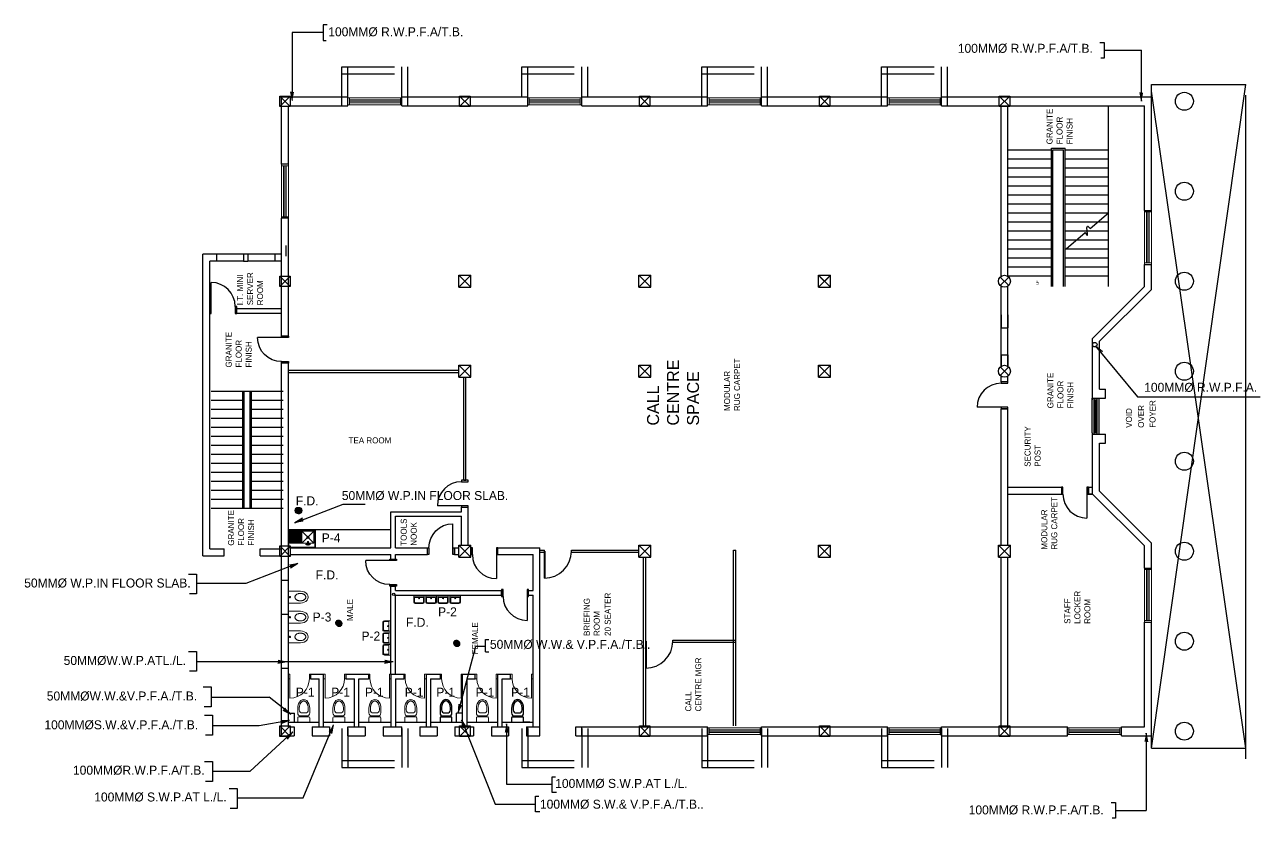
# Model space of a CAD drawing. Header units: millimetres. Extents: x -162225 to 333452, y -329082 to -56676.
# Drawn here: x 286056 to 327269, y -133735 to -107278 of the extents above; entities that cross this region are included whole.
import ezdxf

# ---------------------------------------------------------------- set-up
doc = ezdxf.new("R2010")
doc.units = ezdxf.units.MM
doc.header["$LTSCALE"] = 7
doc.header["$MEASUREMENT"] = 0
doc.linetypes.add('DASHED2', pattern=[0.375, 0.25, -0.125])
doc.layers.get('0').update_dxf_attribs({"lineweight": 5})
doc.layers.add('DOORS', color=8, linetype='Continuous')
for name, color, linetype, lineweight in [('Fixtures', 7, 'Continuous', 5), ('gridlines', 8, 'DASHED2', 5), ('Handrails', 8, 'Continuous', 5), ('LAYER1', 8, 'Continuous', 5), ('Layer2', 8, 'Continuous', 25), ('Layer4', 8, 'Continuous', 5), ('Layer5', 8, 'Continuous', 25), ("Supervisor's seat", 8, 'Continuous', 25), ('text', 8, 'Continuous', 5), ('TEXT3', 8, 'Continuous', 5), ('WALLS', 8, 'Continuous', 35), ('WIN-DOOR', 8, 'Continuous', 13), ('win_doors', 8, 'Continuous', 13), ('WINDOWS_DOORS', 8, 'Continuous', 5)]:
    doc.layers.add(name, color=color, linetype=linetype, lineweight=lineweight)
doc.styles.add('LUCY', font='LSANSI.TTF')
doc.styles.add('STYLUS', font='stylu.ttf')

# ---------------------------------------------------------------- blocks, each defined once
blk = doc.blocks.new('W1800')
at = {"layer": 'WIN-DOOR'}
for points in [[(0, 0), (230, 0), (230, -50), (0, -50)], [(0, -1800), (230, -1800), (230, -1750), (0, -1750)]]:
    blk.add_lwpolyline(points, close=True, dxfattribs=at)
at = {"layer": 'WINDOWS_DOORS'}
for p, q in [((0, -1800), (0, 0)), ((0, 0), (230, 0)), ((230, 0), (230, -1800)), ((69, -1750), (69, -50)), ((114, -50), (114, -1750)), ((161, -1750), (161, -50)), ((230, -1800), (0, -1800))]:
    blk.add_line(p, q, dxfattribs=at)
blk = doc.blocks.new('w1200')
for p, q in [((50, 230), (0, 230)), ((0, 165), (1200, 165)), ((0, 65), (1200, 65)), ((0, 0), (50, 0)), ((50, 230), (1200, 230)), ((50, 65), (50, 165)), ((50, 125), (1150, 125)), ((50, 105), (1150, 105)), ((50, 0), (1200, 0)), ((1200, 230), (1150, 230)), ((1150, 165), (1150, 65)), ((1150, 0), (1200, 0))]:
    blk.add_line(p, q)
blk = doc.blocks.new('wc')
for p, q in [((0, 458), (0, 308)), ((50, 458), (50, 408)), ((350, 408), (350, 458)), ((400, 308), (400, 458)), ((0, 150), (0, 0)), ((0, 0), (400, 0)), ((25, 175), (375, 175)), ((100, 208), (300, 208)), ((150, 308), (250, 308)), ((190, 208), (190, 175)), ((210, 208), (210, 175)), ((400, 0), (400, 150))]:
    blk.add_line(p, q)
for centre, radius, start, end in [((100, 308), 100, 180, 270), ((25, 150), 25, 90, 180), ((150, 408), 100, 180, 270), ((250, 408), 100, 270, 0), ((300, 308), 100, 270, 0), ((300, 308), 100, 270, 0), ((375, 150), 25, 360, 90)]:
    blk.add_arc(centre, radius, start, end)
blk.add_ellipse((200, 458), major_axis=(0, 300), ratio=0.666667, start_param=4.712389, end_param=7.853982)
blk.add_open_spline([(350, 458), (350, 466), (350, 474), (348, 496), (347, 510), (342, 537), (339, 551), (332, 576), (327, 588), (318, 611), (312, 622), (301, 641), (294, 650), (283, 665), (277, 670), (266, 681), (261, 685), (250, 693), (244, 696), (233, 701), (228, 703), (217, 706), (212, 707), (201, 708), (196, 708), (185, 706), (180, 705), (169, 702), (163, 700), (152, 694), (147, 691), (136, 682), (130, 678), (119, 667), (114, 661), (104, 647), (99, 640), (89, 624), (85, 616), (77, 598), (73, 589), (66, 569), (63, 559), (58, 538), (56, 527), (53, 506), (52, 494), (50, 475), (50, 466), (50, 458)], degree=3, knots=[4.712389, 4.712389, 4.712389, 4.712389, 4.805294, 4.805294, 4.96378, 4.96378, 5.122267, 5.122267, 5.280753, 5.280753, 5.439239, 5.439239, 5.597725, 5.597725, 5.724795, 5.724795, 5.851866, 5.851866, 5.978936, 5.978936, 6.106006, 6.106006, 6.233076, 6.233076, 6.360146, 6.360146, 6.487216, 6.487216, 6.614287, 6.614287, 6.741357, 6.741357, 6.868427, 6.868427, 6.995497, 6.995497, 7.122567, 7.122567, 7.249638, 7.249638, 7.376708, 7.376708, 7.503778, 7.503778, 7.630848, 7.630848, 7.757918, 7.757918, 7.853982, 7.853982, 7.853982, 7.853982])
blk = doc.blocks.new('d750l-150')
at = {"layer": 'WINDOWS_DOORS'}
blk.add_line((50, 150), (50, 800), dxfattribs=at)
for points in [[(50, 0), (0, 0), (0, 150), (50, 150)], [(750, 0), (700, 0), (700, 150), (750, 150)]]:
    blk.add_lwpolyline(points, close=True, dxfattribs=at)
blk.add_arc((50, 150), 650, 0, 90, dxfattribs=at)
blk = doc.blocks.new('bidet')
for p, q in [((0, 400), (0, 0)), ((0, 0), (400, 0)), ((0, 0), (200, 0)), ((0, 0), (200, 0)), ((400, 0), (400, 400))]:
    blk.add_line(p, q)
for radius in [23.9, 18.9, 13.9]:
    blk.add_circle((200, 50), radius)
blk.add_ellipse((200, 400), major_axis=(0, 256), ratio=0.780874, start_param=4.712389, end_param=7.853982)
for points in [[(325, 400), (325, 406), (325, 413), (323, 429), (322, 439), (318, 459), (316, 469), (309, 487), (306, 496), (298, 512), (293, 520), (284, 534), (279, 540), (268, 551), (263, 556), (252, 564), (246, 568), (235, 574), (229, 576), (218, 579), (213, 580), (202, 581), (197, 581), (186, 580), (180, 579), (169, 576), (164, 573), (153, 567), (147, 564), (136, 555), (131, 550), (120, 538), (115, 532), (106, 518), (101, 510), (93, 494), (90, 485), (84, 466), (81, 457), (78, 437), (76, 427), (75, 411), (75, 406), (75, 400)], [(325, 400), (325, 394), (325, 387), (323, 371), (322, 361), (318, 341), (316, 331), (309, 313), (306, 304), (298, 288), (293, 280), (284, 266), (279, 260), (268, 249), (263, 244), (252, 236), (246, 232), (235, 226), (229, 224), (218, 221), (213, 220), (202, 219), (197, 219), (186, 220), (180, 221), (169, 224), (164, 227), (153, 233), (147, 236), (136, 245), (131, 250), (120, 262), (115, 268), (106, 282), (101, 290), (93, 306), (90, 315), (84, 334), (81, 343), (78, 363), (76, 373), (75, 389), (75, 394), (75, 400)]]:
    blk.add_open_spline(points, degree=3, knots=[4.712389, 4.712389, 4.712389, 4.712389, 4.809848, 4.809848, 4.965569, 4.965569, 5.121291, 5.121291, 5.277012, 5.277012, 5.432733, 5.432733, 5.588455, 5.588455, 5.744176, 5.744176, 5.899897, 5.899897, 6.055619, 6.055619, 6.21134, 6.21134, 6.367061, 6.367061, 6.522783, 6.522783, 6.678504, 6.678504, 6.834226, 6.834226, 6.989947, 6.989947, 7.145668, 7.145668, 7.30139, 7.30139, 7.457111, 7.457111, 7.612832, 7.612832, 7.768554, 7.768554, 7.853982, 7.853982, 7.853982, 7.853982])
blk = doc.blocks.new('d900l')
at = {"linetype": 'ByBlock'}
blk.add_line((50, 230), (50, 1030), dxfattribs=at)
for points in [[(0, 0), (50, 0), (50, 230), (0, 230)], [(850, 0), (900, 0), (900, 230), (850, 230)]]:
    blk.add_lwpolyline(points, close=True, dxfattribs=at)
blk.add_arc((50, 230), 800, 0, 90, dxfattribs=at)
blk = doc.blocks.new('900 DOOR 2')
at = {"layer": 'Layer5'}
for p, q in [((900, 20), (0, 20)), ((900, 0), (0, 0))]:
    blk.add_line(p, q, dxfattribs=at)
blk.add_arc((0, 0), 900, 0, 90, dxfattribs=at)
blk = doc.blocks.new('sink900')
for p, q in [((0, 600), (0, 0)), ((900, 600), (0, 600)), ((0, 600), (50, 600)), ((0, 600), (100, 600)), ((20, 580), (20, 20)), ((880, 580), (20, 580)), ((450, 450), (50, 50)), ((50, 450), (450, 50)), ((50, 450), (50, 50)), ((450, 450), (50, 450)), ((168, 489), (325, 489)), ((230, 518), (230, 390)), ((230, 518), (260, 518)), ((260, 518), (260, 390)), ((450, 50), (450, 450)), ((450, 50), (450, 450)), ((450, 450), (850, 450)), ((490, 50), (490, 450)), ((490, 425), (850, 425)), ((850, 450), (850, 50)), ((880, 20), (880, 580)), ((900, 0), (900, 600)), ((0, 0), (900, 0)), ((20, 20), (880, 20)), ((50, 50), (450, 50)), ((260, 390), (230, 390)), ((490, 400), (850, 400)), ((490, 375), (850, 375)), ((490, 350), (850, 350)), ((490, 325), (850, 325)), ((490, 300), (850, 300)), ((490, 275), (850, 275)), ((850, 250), (490, 250)), ((850, 225), (490, 225)), ((850, 225), (490, 225)), ((850, 200), (490, 200)), ((850, 175), (490, 175)), ((850, 150), (490, 150)), ((850, 125), (490, 125)), ((850, 100), (490, 100)), ((850, 75), (490, 75)), ((850, 50), (490, 50))]:
    blk.add_line(p, q)
for centre, radius in [((197, 485), 20), ((288, 485), 20), ((250, 250), 40), ((250, 250), 30)]:
    blk.add_circle(centre, radius)
blk = doc.blocks.new('BASIN350')
for p, q in [((0, 200), (0, 0)), ((0, 0), (350, 0)), ((25, 200), (25, 50)), ((25, 50), (325, 50)), ((300, 250), (50, 250)), ((300, 225), (50, 225)), ((325, 50), (325, 200)), ((350, 0), (350, 200))]:
    blk.add_line(p, q)
for radius in [17.4, 12.4]:
    blk.add_circle((175, 75), radius)
for centre, radius, start, end in [((50, 200), 50, 90, 180), ((50, 200), 25, 90, 180), ((300, 200), 50, 0, 90), ((300, 200), 25, 360, 90)]:
    blk.add_arc(centre, radius, start, end)

msp = doc.modelspace()

# ---------------------------------------------------------------- hatches: boundary and pattern name
at = {"layer": 'Fixtures', "lineweight": 25}
h = msp.add_hatch(dxfattribs=at)
h.set_pattern_fill('ANSI31', color=256, scale=36, style=0)
h.set_pattern_definition([(45, (263901.9736, -45971.2037), (-3.18198052, 3.18198052), [])])
h.paths.add_polyline_path([(295294, -123475, 1), (295082, -123475, 1)])
h = msp.add_hatch(dxfattribs=at)
h.set_pattern_fill('ANSI31', color=256, scale=36, style=0)
h.set_pattern_definition([(45, (265247.67, -49730.9195), (-3.18198052, 3.18198052), [])])
h.paths.add_polyline_path([(296640, -127235, 1), (296427, -127235, 1)])
h = msp.add_hatch(dxfattribs=at)
h.set_pattern_fill('ANSI31', color=256, scale=36, style=0)
h.set_pattern_definition([(45, (269182.4187, -50400.601), (-3.18198052, 3.18198052), [])])
h.paths.add_polyline_path([(300575, -127905, 1), (300362, -127905, 1)])

# ---------------------------------------------------------------- linework, layer by layer
for p, q in [((298271, -124116), (294851, -124116)), ((299908, -130073), (299908, -130223)), ((299958, -130073), (299958, -130123)), ((300058, -130223), (300158, -130223)), ((300258, -130123), (300258, -130073)), ((300308, -130223), (300308, -130073)), ((302298, -130073), (302298, -130223)), ((302348, -130073), (302348, -130123)), ((302448, -130223), (302548, -130223)), ((302648, -130123), (302648, -130073)), ((302698, -130223), (302698, -130073)), ((299908, -130381), (299908, -130531)), ((299908, -130531), (300308, -130531)), ((299933, -130356), (300283, -130356)), ((300008, -130323), (300208, -130323)), ((300098, -130323), (300098, -130356)), ((300118, -130323), (300118, -130356)), ((300308, -130531), (300308, -130381)), ((302298, -130381), (302298, -130531)), ((302298, -130531), (302698, -130531)), ((302323, -130356), (302673, -130356)), ((302398, -130323), (302598, -130323)), ((302488, -130323), (302488, -130356)), ((302508, -130323), (302508, -130356)), ((302698, -130531), (302698, -130381))]:
    msp.add_line(p, q, dxfattribs=at)
for centre, radius in [((295188, -123475), 106), ((295203, -123505), 46.8)]:
    msp.add_circle(centre, radius, dxfattribs=at)
for centre, radius, start, end in [((300008, -130223), 100, 180, 270), ((300058, -130123), 100, 180, 270), ((300158, -130123), 100, 270, 0), ((300208, -130223), 100, 270, 0), ((300208, -130223), 100, 270, 0), ((302398, -130223), 100, 180, 270), ((302448, -130123), 100, 180, 270), ((302548, -130123), 100, 270, 0), ((302598, -130223), 100, 270, 0), ((302598, -130223), 100, 270, 0), ((299933, -130381), 25, 90, 180), ((300283, -130381), 25, 0, 90), ((302323, -130381), 25, 90, 180), ((302673, -130381), 25, 0, 90)]:
    msp.add_arc(centre, radius, start, end, dxfattribs=at)
for centre in [(300108, -130073), (302498, -130073)]:
    msp.add_ellipse(centre, major_axis=(0, 300), ratio=0.666667, start_param=4.712389, end_param=7.853982, dxfattribs=at)
for points in [[(300258, -130073), (300258, -130065), (300258, -130056), (300256, -130034), (300255, -130020), (300250, -129993), (300247, -129980), (300240, -129955), (300235, -129942), (300226, -129920), (300220, -129909), (300209, -129889), (300202, -129880), (300191, -129866), (300185, -129860), (300174, -129850), (300169, -129845), (300158, -129838), (300152, -129835), (300141, -129829), (300136, -129827), (300125, -129824), (300120, -129824), (300109, -129823), (300104, -129823), (300093, -129824), (300088, -129825), (300077, -129829), (300071, -129831), (300060, -129837), (300055, -129840), (300044, -129848), (300038, -129853), (300027, -129864), (300022, -129870), (300012, -129883), (300007, -129890), (299997, -129906), (299993, -129914), (299985, -129932), (299981, -129942), (299974, -129961), (299971, -129971), (299966, -129992), (299964, -130003), (299961, -130025), (299960, -130036), (299958, -130056), (299958, -130064), (299958, -130073)], [(302648, -130073), (302648, -130065), (302648, -130056), (302646, -130034), (302645, -130020), (302640, -129993), (302637, -129980), (302630, -129955), (302625, -129942), (302616, -129920), (302610, -129909), (302599, -129889), (302592, -129880), (302581, -129866), (302575, -129860), (302564, -129850), (302559, -129845), (302548, -129838), (302542, -129835), (302531, -129829), (302526, -129827), (302515, -129824), (302510, -129824), (302499, -129823), (302494, -129823), (302483, -129824), (302478, -129825), (302467, -129829), (302461, -129831), (302450, -129837), (302445, -129840), (302434, -129848), (302428, -129853), (302417, -129864), (302412, -129870), (302402, -129883), (302397, -129890), (302387, -129906), (302383, -129914), (302375, -129932), (302371, -129942), (302364, -129961), (302361, -129971), (302356, -129992), (302354, -130003), (302351, -130025), (302350, -130036), (302348, -130056), (302348, -130064), (302348, -130073)]]:
    msp.add_open_spline(points, degree=3, knots=[4.712389, 4.712389, 4.712389, 4.712389, 4.805294, 4.805294, 4.96378, 4.96378, 5.122267, 5.122267, 5.280753, 5.280753, 5.439239, 5.439239, 5.597725, 5.597725, 5.724795, 5.724795, 5.851866, 5.851866, 5.978936, 5.978936, 6.106006, 6.106006, 6.233076, 6.233076, 6.360146, 6.360146, 6.487216, 6.487216, 6.614287, 6.614287, 6.741357, 6.741357, 6.868427, 6.868427, 6.995497, 6.995497, 7.122567, 7.122567, 7.249638, 7.249638, 7.376708, 7.376708, 7.503778, 7.503778, 7.630848, 7.630848, 7.757918, 7.757918, 7.853982, 7.853982, 7.853982, 7.853982], dxfattribs=at)
at = {"layer": 'gridlines', "color": 206, "linetype": 'Continuous', "lineweight": 30, "ltscale": 3000}
for p, q in [((300698, -122466), (300774, -122466)), ((303241, -124791), (303391, -124791)), ((303241, -124793), (303391, -124793)), ((303241, -124868), (303391, -124868)), ((303391, -124868), (303391, -124793)), ((304291, -124868), (304291, -124793))]:
    msp.add_line(p, q, dxfattribs=at)
at = {"layer": 'Handrails', "lineweight": 25}
for p, q in [((320301, -116005), (320301, -111396)), ((320301, -111396), (320756, -111396)), ((320351, -116005), (320351, -111446)), ((320351, -111446), (320706, -111446)), ((320706, -116005), (320706, -111446)), ((320756, -113246), (320756, -111396)), ((320756, -116005), (320756, -113246)), ((321590, -114069), (322206, -113546)), ((320796, -114746), (321426, -114209)), ((293327, -123403), (293327, -119503)), ((293377, -123403), (293377, -119503)), ((293572, -123403), (293572, -119503)), ((293622, -123403), (293622, -119503))]:
    msp.add_line(p, q, dxfattribs=at)
msp.add_spline([(321426, -114209), (321501, -114297), (321501, -113994), (321590, -114069)], degree=3, dxfattribs=at)
at = {"layer": 'LAYER1', "lineweight": 25}
for p, q in [((323636, -109266), (326786, -109266)), ((323636, -109716), (323636, -109266)), ((323636, -131396), (326786, -109266)), ((326786, -131396), (323636, -109491)), ((326786, -131753), (326786, -109623)), ((294561, -109656), (294911, -110006)), ((294911, -109656), (294561, -110006)), ((300561, -109656), (300911, -110006)), ((300911, -109656), (300561, -110006)), ((306561, -109656), (306911, -110006)), ((306911, -109656), (306561, -110006)), ((312561, -109656), (312911, -110006)), ((312911, -109656), (312561, -110006)), ((318561, -109656), (318911, -110006)), ((318911, -109656), (318561, -110006)), ((318851, -111446), (320301, -111446)), ((320756, -111446), (322206, -111446)), ((318851, -111746), (320301, -111746)), ((318851, -112046), (320301, -112046)), ((320756, -111746), (322206, -111746)), ((320756, -112046), (322206, -112046)), ((318851, -112346), (320301, -112346)), ((320756, -112346), (322206, -112346)), ((318851, -112646), (320301, -112646)), ((320756, -112646), (322206, -112646)), ((318851, -112946), (320301, -112946)), ((318851, -113246), (320301, -113246)), ((320756, -112946), (322206, -112946)), ((320756, -113246), (322206, -113246)), ((318851, -113546), (320301, -113546)), ((320756, -113546), (322206, -113546)), ((318851, -113846), (320301, -113846)), ((318851, -114146), (320301, -114146)), ((320756, -113846), (321853, -113846)), ((320756, -114146), (321497, -114146)), ((321497, -114146), (322206, -114146)), ((321853, -113846), (322206, -113846)), ((318851, -114446), (320301, -114446)), ((320756, -114446), (321148, -114446)), ((321148, -114446), (322206, -114446)), ((318851, -114746), (320301, -114746)), ((320756, -114746), (322206, -114746)), ((318851, -115046), (320301, -115046)), ((318851, -115346), (320301, -115346)), ((320756, -115046), (322206, -115046)), ((320756, -115346), (322206, -115346)), ((294561, -115656), (294911, -116006)), ((294911, -115656), (294561, -116006)), ((300536, -115631), (300936, -116031)), ((300536, -116031), (300936, -115631)), ((306536, -115631), (306936, -116031)), ((306536, -116031), (306936, -115631)), ((312536, -115631), (312936, -116031)), ((312536, -116031), (312936, -115631)), ((312594, -115689), (312877, -115972)), ((312877, -115689), (312594, -115972)), ((318594, -115689), (318877, -115972)), ((318877, -115689), (318594, -115972)), ((318851, -115646), (320301, -115646)), ((320756, -115646), (322206, -115646)), ((306536, -118631), (306936, -119031)), ((306536, -119031), (306936, -118631)), ((312536, -118631), (312936, -119031)), ((312536, -119031), (312936, -118631)), ((312594, -118689), (312877, -118972)), ((312877, -118689), (312594, -118972)), ((318594, -118689), (318877, -118972)), ((318877, -118689), (318594, -118972)), ((294672, -119503), (292277, -119503)), ((293327, -119803), (292277, -119803)), ((294672, -119803), (293622, -119803)), ((293327, -120103), (292277, -120103)), ((294672, -120103), (293622, -120103)), ((293327, -120403), (292277, -120403)), ((293327, -120703), (292277, -120703)), ((294672, -120403), (293622, -120403)), ((294672, -120703), (293622, -120703)), ((293327, -121003), (292277, -121003)), ((294672, -121003), (293622, -121003)), ((292621, -121303), (292277, -121303)), ((293327, -121303), (292621, -121303)), ((294672, -121303), (293622, -121303)), ((292974, -121603), (292277, -121603)), ((293327, -121903), (292277, -121903)), ((293327, -121603), (292974, -121603)), ((294672, -121603), (293622, -121603)), ((294672, -121903), (293622, -121903)), ((293327, -122203), (292277, -122203)), ((294672, -122203), (293622, -122203)), ((293327, -122503), (292277, -122503)), ((293327, -122803), (292277, -122803)), ((294672, -122503), (293622, -122503)), ((294672, -122803), (293622, -122803)), ((293327, -123103), (292277, -123103)), ((294672, -123103), (293622, -123103)), ((294672, -123403), (292277, -123403)), ((294561, -124656), (294911, -125006)), ((294911, -124656), (294561, -125006)), ((300538, -124628), (300938, -125028)), ((300538, -125028), (300938, -124628)), ((318536, -124631), (318936, -125031)), ((318536, -125031), (318936, -124631)), ((294561, -130656), (294911, -131006)), ((294911, -130656), (294561, -131006)), ((300561, -130656), (300911, -131006)), ((300911, -130656), (300561, -131006)), ((306561, -130656), (306911, -131006)), ((306911, -130656), (306561, -131006)), ((312561, -130656), (312911, -131006)), ((312911, -130656), (312561, -131006)), ((318561, -130656), (318911, -131006)), ((318911, -130656), (318561, -131006)), ((323636, -131396), (323636, -130946)), ((323636, -131396), (326786, -131396))]:
    msp.add_line(p, q, dxfattribs=at)
at = {"layer": 'Layer2', "lineweight": 25}
for p, q in [((300536, -115631), (300936, -115631)), ((300536, -116031), (300536, -115631)), ((300936, -116031), (300936, -115631)), ((306536, -115631), (306936, -115631)), ((306536, -116031), (306536, -115631)), ((306936, -116031), (306936, -115631)), ((312536, -115631), (312936, -115631)), ((312536, -116031), (312536, -115631)), ((312936, -116031), (312936, -115631)), ((300536, -116031), (300936, -116031)), ((306536, -116031), (306936, -116031)), ((312536, -116031), (312936, -116031)), ((306536, -118631), (306936, -118631)), ((306536, -119031), (306536, -118631)), ((306936, -119031), (306936, -118631)), ((312536, -118631), (312936, -118631)), ((312536, -119031), (312536, -118631)), ((312936, -119031), (312936, -118631)), ((306536, -119031), (306936, -119031)), ((312536, -119031), (312936, -119031)), ((300538, -124628), (300938, -124628)), ((300538, -125028), (300538, -124628)), ((300938, -125028), (300938, -124628)), ((318536, -124631), (318936, -124631)), ((318536, -125031), (318536, -124631)), ((318936, -125031), (318936, -124631)), ((300538, -125028), (300938, -125028)), ((318536, -125031), (318936, -125031))]:
    msp.add_line(p, q, dxfattribs=at)
for points in [[(294911, -109656), (294911, -110006), (294561, -110006), (294561, -109656)], [(300911, -109656), (300911, -110006), (300561, -110006), (300561, -109656)], [(306911, -109656), (306911, -110006), (306561, -110006), (306561, -109656)], [(312911, -109656), (312911, -110006), (312561, -110006), (312561, -109656)], [(318911, -109656), (318911, -110006), (318561, -110006), (318561, -109656)], [(294911, -115656), (294911, -116006), (294561, -116006), (294561, -115656)], [(294911, -124656), (294911, -125006), (294561, -125006), (294561, -124656)], [(294911, -130656), (294911, -131006), (294561, -131006), (294561, -130656)], [(300911, -130656), (300911, -131006), (300561, -131006), (300561, -130656)], [(306911, -130656), (306911, -131006), (306561, -131006), (306561, -130656)], [(312911, -130656), (312911, -131006), (312561, -131006), (312561, -130656)], [(318911, -130656), (318911, -131006), (318561, -131006), (318561, -130656)]]:
    msp.add_lwpolyline(points, close=True, dxfattribs=at)
for centre in [(318736, -115831), (318736, -118831)]:
    msp.add_circle(centre, 200, dxfattribs=at)
at = {"layer": 'Layer4', "linetype": 'DASHED2', "lineweight": 25, "ltscale": 1000}
for p, q in [((296636, -108681), (298836, -108681)), ((296636, -109981), (296636, -108681)), ((296836, -109981), (296836, -108681)), ((298636, -109981), (298636, -108681)), ((298836, -109981), (298836, -108681)), ((302636, -108681), (304836, -108681)), ((302636, -109681), (302636, -108681)), ((302836, -109981), (302836, -108681)), ((304636, -109981), (304636, -108681)), ((304836, -109681), (304836, -108681)), ((308636, -108681), (310836, -108681)), ((308636, -109981), (308636, -108681)), ((308836, -109981), (308836, -108681)), ((310636, -109981), (310636, -108681)), ((310836, -109981), (310836, -108681)), ((314636, -108681), (316836, -108681)), ((314636, -109981), (314636, -108681)), ((314836, -109981), (314836, -108681)), ((316636, -109981), (316636, -108681)), ((316836, -109981), (316836, -108681)), ((296636, -108911), (298836, -108911)), ((302636, -108911), (304836, -108911)), ((308636, -108911), (310836, -108911)), ((314636, -108911), (316836, -108911)), ((308636, -130741), (308636, -132041)), ((308836, -130741), (308836, -132041)), ((310636, -130741), (310636, -132041)), ((310836, -130741), (310836, -132041)), ((314636, -130741), (314636, -132041)), ((314836, -130741), (314836, -132041)), ((316636, -130741), (316636, -132041)), ((316836, -130741), (316836, -132041)), ((308636, -131811), (310836, -131811)), ((314636, -131811), (316836, -131811)), ((308636, -132041), (310836, -132041)), ((314636, -132041), (316836, -132041))]:
    msp.add_line(p, q, dxfattribs=at)
at = {"layer": 'Layer4', "color": 8, "linetype": 'DASHED2', "lineweight": 25, "ltscale": 1000}
for p, q in [((296636, -130741), (296636, -132041)), ((296836, -130741), (296836, -132041)), ((298636, -130741), (298636, -132041)), ((298836, -130741), (298836, -132041)), ((302636, -130741), (302636, -132041)), ((302836, -130741), (302836, -132041)), ((304636, -130741), (304636, -132041)), ((304836, -130741), (304836, -132041)), ((296636, -131811), (298836, -131811)), ((302636, -131811), (304836, -131811)), ((296636, -132041), (298836, -132041)), ((302636, -132041), (304836, -132041))]:
    msp.add_line(p, q, dxfattribs=at)
at = {"layer": 'TEXT3', "color": 1, "lineweight": 25}
for p, q in [((294979, -107540), (294979, -109723)), ((296007, -107540), (294979, -107540)), ((296149, -107278), (296007, -107278)), ((296007, -107278), (296007, -107802)), ((296007, -107802), (296116, -107802)), ((321916, -107868), (322057, -107868)), ((322057, -107868), (322057, -108392)), ((322057, -108130), (323304, -108130)), ((323304, -109827), (323304, -108130)), ((322057, -108392), (321948, -108392)), ((294922, -109513), (294980, -109806)), ((323246, -109534), (323304, -109827)), ((294763, -114638), (294763, -114999)), ((321773, -117990), (323177, -119680)), ((322005, -118179), (321773, -117990)), ((323177, -119680), (327269, -119680)), ((295067, -123887), (296678, -123259)), ((296678, -123259), (297412, -123259)), ((295319, -123726), (295067, -123887)), ((293442, -125894), (295171, -125225)), ((294919, -125385), (295171, -125225)), ((291519, -125592), (291788, -125592)), ((291788, -125592), (291788, -126256)), ((291788, -125894), (293442, -125894)), ((291788, -126256), (291551, -126256)), ((291519, -128170), (291788, -128170)), ((291788, -128170), (291788, -128835)), ((300516, -130229), (301106, -127996)), ((301106, -127996), (301426, -127996)), ((301426, -128187), (301426, -127770)), ((301426, -127770), (301537, -127770)), ((291788, -128507), (298350, -128507)), ((294498, -128566), (294791, -128507)), ((298057, -128566), (298350, -128507)), ((301426, -128187), (301537, -128187)), ((291788, -128835), (291551, -128835)), ((292007, -129358), (292277, -129358)), ((292277, -129358), (292277, -130023)), ((292277, -129696), (294205, -129696)), ((294927, -130264), (294205, -129696)), ((292277, -130023), (292040, -130023)), ((294661, -130128), (294927, -130264)), ((300535, -129930), (300516, -130229)), ((292056, -130300), (292325, -130300)), ((292325, -130300), (292325, -130965)), ((292325, -130638), (293876, -130638)), ((293876, -130638), (294892, -130465)), ((294613, -130571), (294892, -130465)), ((295343, -133054), (296356, -130617)), ((296298, -130910), (296356, -130617)), ((300782, -130701), (300620, -130450)), ((300642, -130497), (301744, -133259)), ((302126, -130587), (302126, -132593)), ((302184, -130880), (302126, -130587)), ((292325, -130965), (292088, -130965)), ((293579, -132159), (294999, -130856)), ((294823, -131097), (294999, -130856)), ((323463, -130893), (323463, -133473)), ((323521, -131186), (323463, -130893)), ((292056, -131845), (292325, -131845)), ((292325, -131845), (292325, -132509)), ((292325, -132159), (293579, -132159)), ((292325, -132509), (292088, -132509)), ((302126, -132593), (303649, -132593)), ((303649, -132878), (303649, -132354)), ((303649, -132354), (303758, -132354)), ((292876, -132746), (293146, -132746)), ((293146, -132746), (293146, -133410)), ((293146, -133054), (295343, -133054)), ((303092, -133521), (303092, -132997)), ((303092, -132997), (303201, -132997)), ((303790, -132878), (303649, -132878)), ((293146, -133410), (292909, -133410)), ((301744, -133259), (303092, -133259)), ((303233, -133521), (303092, -133521)), ((322300, -133211), (322441, -133211)), ((322441, -133211), (322441, -133735)), ((322441, -133473), (323463, -133473)), ((322441, -133735), (322332, -133735))]:
    msp.add_line(p, q, dxfattribs=at)
at = {"layer": 'TEXT3', "color": 6, "lineweight": 25}
for centre, radius in [((321749, -117946), 73.9), ((298363, -126264), 39)]:
    msp.add_circle(centre, radius, dxfattribs=at)
at = {"layer": 'TEXT3', "color": 1, "lineweight": 25}
for points in [[(295039, -109520), (294980, -109806), (294922, -109513)], [(323363, -109541), (323304, -109827), (323246, -109534)], [(295355, -123837), (295067, -123887), (295319, -123726)], [(294883, -125274), (295171, -125225), (294919, -125385)], [(294504, -128449), (294791, -128507), (294498, -128566)], [(298064, -128449), (298350, -128507), (298057, -128566)], [(294738, -130041), (294927, -130264), (294661, -130128)], [(300646, -129967), (300516, -130229), (300535, -129930)], [(294600, -130456), (294892, -130465), (294613, -130571)], [(296193, -130859), (296356, -130617), (296298, -130910)], [(300672, -130738), (300620, -130450), (300782, -130701)], [(302068, -130873), (302126, -130587), (302184, -130880)], [(294749, -131007), (294999, -130856), (294823, -131097)], [(323405, -131179), (323463, -130893), (323521, -131186)]]:
    msp.add_solid(points, dxfattribs=at)
at = {"layer": 'WALLS', "lineweight": 25}
for p, q in [((294621, -109681), (296836, -109681)), ((294621, -111931), (294621, -109681)), ((294851, -109981), (296836, -109981)), ((294851, -111931), (294851, -109981)), ((296836, -109981), (296836, -109681)), ((298636, -109981), (298636, -109681)), ((298636, -109681), (302836, -109681)), ((298636, -109981), (302836, -109981)), ((302836, -109981), (302836, -109681)), ((304636, -109981), (304636, -109681)), ((304636, -109681), (308836, -109681)), ((304636, -109981), (308836, -109981)), ((308836, -109981), (308836, -109681)), ((310636, -109981), (310636, -109681)), ((310636, -109681), (314836, -109681)), ((310636, -109981), (314836, -109981)), ((314836, -109981), (314836, -109681)), ((316636, -109981), (316636, -109681)), ((316636, -109681), (323636, -109681)), ((316636, -109981), (323406, -109981)), ((318621, -115667), (318621, -110006)), ((318851, -115667), (318851, -110006)), ((318851, -115667), (318851, -110006)), ((322206, -116005), (322206, -109981)), ((323406, -113471), (323406, -109981)), ((323636, -113471), (323636, -109716)), ((294851, -111931), (294621, -111931)), ((294851, -113731), (294621, -113731)), ((294621, -117661), (294621, -113731)), ((294851, -117661), (294851, -113731)), ((323406, -113471), (323636, -113471)), ((291996, -124981), (291996, -114931)), ((293348, -114931), (291996, -114931)), ((292448, -114931), (292448, -115161)), ((293498, -114931), (293348, -114931)), ((293348, -114931), (293348, -115161)), ((294621, -114931), (293498, -114931)), ((293498, -114931), (293498, -115161)), ((294398, -114931), (294398, -115161)), ((292226, -124751), (292226, -115161)), ((293348, -115161), (292226, -115161)), ((293348, -115161), (293498, -115161)), ((294621, -115161), (293498, -115161)), ((323406, -116005), (323406, -115271)), ((323406, -115271), (323636, -115271)), ((323636, -116101), (323636, -115271)), ((318621, -118667), (318621, -115994)), ((318851, -116005), (318851, -115994)), ((318851, -118667), (318851, -115994)), ((321676, -117735), (323406, -116005)), ((321906, -117831), (323636, -116101)), ((293126, -116901), (293126, -116751)), ((293498, -116751), (293126, -116751)), ((294621, -116901), (293126, -116901)), ((294621, -116751), (293498, -116751)), ((318621, -116946), (318621, -117381)), ((318851, -116946), (318851, -116716)), ((318851, -116946), (318851, -117381)), ((318621, -117381), (318851, -117381)), ((294851, -117661), (294621, -117661)), ((321676, -119731), (321676, -117735)), ((321906, -119431), (321906, -117831)), ((318621, -118281), (318851, -118281)), ((318621, -118281), (318621, -118667)), ((318851, -118281), (318851, -118667)), ((294621, -124656), (294621, -118561)), ((294851, -118561), (294621, -118561)), ((294851, -124656), (294851, -118561)), ((300536, -118631), (300936, -118631)), ((300536, -119031), (300536, -118631)), ((300536, -118631), (300936, -119031)), ((300536, -119031), (300936, -118631)), ((300936, -119031), (300936, -118631)), ((300536, -119031), (300936, -119031)), ((318621, -119181), (318621, -118994)), ((318851, -119181), (318851, -118994)), ((318851, -119181), (318621, -119181)), ((321906, -119431), (322106, -119431)), ((322106, -119731), (322106, -119431)), ((321676, -119731), (322106, -119731)), ((318851, -120081), (318621, -120081)), ((318621, -124631), (318621, -120081)), ((318851, -124631), (318851, -120081)), ((321676, -120931), (322106, -120931)), ((321676, -122926), (321676, -120931)), ((322106, -121231), (322106, -120931)), ((321906, -122831), (321906, -121231)), ((321906, -121231), (322106, -121231)), ((318851, -122696), (320636, -122696)), ((320636, -122696), (320636, -122926)), ((321536, -122696), (321536, -122926)), ((321536, -122696), (321676, -122696)), ((318851, -122926), (320636, -122926)), ((321676, -122926), (321536, -122926)), ((321536, -122926), (321676, -122926)), ((321676, -122926), (323406, -124656)), ((321906, -122831), (323636, -124561)), ((298271, -123516), (300621, -123516)), ((298271, -124716), (298271, -123516)), ((300621, -123516), (300621, -123366)), ((300621, -123366), (300851, -123366)), ((300851, -124628), (300851, -123366)), ((298421, -124716), (298421, -123666)), ((298421, -123666), (300621, -123666)), ((300621, -124628), (300621, -123666)), ((292226, -124751), (292708, -124751)), ((292708, -124981), (292708, -124751)), ((293908, -124981), (293908, -124751)), ((293908, -124751), (294621, -124751)), ((294621, -125793), (294621, -124656)), ((294851, -125793), (294851, -124656)), ((294911, -124716), (298271, -124716)), ((298421, -124716), (299488, -124716)), ((299488, -124946), (299488, -124716)), ((300388, -124946), (300388, -124716)), ((300388, -124716), (300538, -124716)), ((301838, -124716), (303241, -124716)), ((301838, -124946), (301838, -124716)), ((303241, -130981), (303241, -124716)), ((306536, -124631), (306936, -124631)), ((306536, -125031), (306536, -124631)), ((306536, -124631), (306936, -125031)), ((306536, -125031), (306936, -124631)), ((306936, -125031), (306936, -124631)), ((312536, -124631), (312936, -124631)), ((312536, -125031), (312536, -124631)), ((312536, -124631), (312936, -125031)), ((312536, -125031), (312936, -124631)), ((312936, -125031), (312936, -124631)), ((323406, -125391), (323406, -124656)), ((323636, -125391), (323636, -124561)), ((291996, -124981), (292708, -124981)), ((293908, -124981), (294621, -124981)), ((294911, -124946), (298271, -124946)), ((298271, -125096), (298271, -124946)), ((298271, -125096), (298421, -125096)), ((298421, -125096), (298421, -124946)), ((298421, -124946), (299488, -124946)), ((300388, -124946), (300538, -124946)), ((301838, -124946), (303011, -124946)), ((303011, -126146), (303011, -124946)), ((306536, -125031), (306936, -125031)), ((312536, -125031), (312936, -125031)), ((318621, -130656), (318621, -125031)), ((318851, -130656), (318851, -125031)), ((323406, -125391), (323636, -125391)), ((294621, -128731), (294621, -125793)), ((294621, -125793), (294851, -125793)), ((294621, -125793), (294851, -125793)), ((294851, -128731), (294851, -125793)), ((298271, -126146), (298271, -125996)), ((298271, -125996), (298421, -125996)), ((298421, -126146), (298421, -125996)), ((298271, -128931), (298271, -126146)), ((298271, -128931), (298271, -126146)), ((298421, -126146), (301961, -126146)), ((298421, -128931), (298421, -126296)), ((298421, -126296), (301961, -126296)), ((301961, -126296), (301961, -126146)), ((302861, -126296), (302861, -126146)), ((302861, -126146), (303011, -126146)), ((302861, -126296), (303011, -126296)), ((303011, -130681), (303011, -126296)), ((294621, -126931), (294851, -126931)), ((323406, -130681), (323406, -127191)), ((323406, -127191), (323636, -127191)), ((323636, -130981), (323636, -127191)), ((294621, -130981), (294621, -128731)), ((294621, -128731), (294851, -128731)), ((294851, -130681), (294851, -128731)), ((295601, -128931), (296026, -128931)), ((295601, -129081), (295601, -128931)), ((296026, -130681), (296026, -128931)), ((296776, -129081), (296776, -128931)), ((296776, -128931), (297201, -128931)), ((297201, -128931), (297521, -128931)), ((297521, -128931), (297521, -129081)), ((298271, -128931), (298271, -130681)), ((298271, -128931), (298696, -128931)), ((298696, -128931), (298696, -129081)), ((299446, -128931), (299446, -130681)), ((299446, -128931), (299912, -128931)), ((299912, -128931), (299912, -129081)), ((300661, -130681), (300661, -128931)), ((300661, -128931), (301086, -128931)), ((301086, -129081), (301086, -128931)), ((301836, -130681), (301836, -128931)), ((301836, -128931), (302261, -128931)), ((302261, -129081), (302261, -128931)), ((295601, -129081), (295876, -129081)), ((295876, -130681), (295876, -129081)), ((296776, -129081), (297051, -129081)), ((297051, -130681), (297051, -129081)), ((297201, -130681), (297201, -129081)), ((297201, -129081), (297521, -129081)), ((298421, -129081), (298421, -130681)), ((298421, -129081), (298696, -129081)), ((299596, -129081), (299596, -130681)), ((299596, -129081), (299912, -129081)), ((300811, -130681), (300811, -129081)), ((300811, -129081), (301086, -129081)), ((301986, -130681), (301986, -129081)), ((301986, -129081), (302261, -129081)), ((294851, -130231), (295051, -130231)), ((295051, -130531), (295051, -130231)), ((300461, -130531), (300461, -130231)), ((300661, -130231), (300461, -130231)), ((294851, -130531), (295876, -130531)), ((296026, -130531), (297051, -130531)), ((297201, -130531), (298271, -130531)), ((298421, -130531), (299446, -130531)), ((299596, -130531), (300661, -130531)), ((300811, -130531), (301836, -130531)), ((301986, -130531), (303011, -130531)), ((302901, -130531), (302701, -130531)), ((294621, -130981), (295043, -130981)), ((294851, -130681), (295043, -130681)), ((295043, -130681), (295043, -130981)), ((295643, -130681), (295643, -130981)), ((295643, -130681), (296218, -130681)), ((295643, -130981), (296218, -130981)), ((296218, -130681), (296218, -130981)), ((296218, -130681), (296218, -130981)), ((296836, -130981), (296836, -130681)), ((296836, -130681), (297416, -130681)), ((296836, -130981), (297416, -130981)), ((297416, -130681), (297416, -130981)), ((298016, -130681), (298016, -130981)), ((298016, -130681), (298636, -130681)), ((298016, -130981), (298636, -130981)), ((298636, -130981), (298636, -130681)), ((299236, -130681), (299808, -130681)), ((299236, -130681), (299236, -130981)), ((299236, -130981), (299808, -130981)), ((299808, -130681), (299808, -130981)), ((300408, -130681), (300408, -130981)), ((300408, -130681), (301023, -130681)), ((300408, -130981), (301023, -130981)), ((301023, -130681), (301023, -130981)), ((301623, -130681), (301623, -130981)), ((301623, -130681), (302198, -130681)), ((301623, -130981), (302198, -130981)), ((302198, -130681), (302198, -130981)), ((302198, -130681), (302198, -130981)), ((302798, -130681), (302798, -130981)), ((302798, -130681), (303241, -130681)), ((302798, -130981), (303241, -130981)), ((302836, -130981), (302836, -130681)), ((304441, -130981), (304441, -130681)), ((304636, -130981), (304636, -130681)), ((308836, -130981), (308836, -130681)), ((310636, -130981), (310636, -130681)), ((310636, -130681), (314836, -130681)), ((310636, -130981), (314836, -130981)), ((314836, -130981), (314836, -130681)), ((316636, -130981), (316636, -130681)), ((316636, -130681), (320836, -130681)), ((316636, -130981), (320836, -130981)), ((320836, -130981), (320836, -130681)), ((322636, -130981), (322636, -130681)), ((322636, -130681), (323406, -130681)), ((322636, -130981), (323636, -130981))]:
    msp.add_line(p, q, dxfattribs=at)
at = {"layer": 'WALLS', "lineweight": 30}
for p, q in [((294851, -118793), (300536, -118793)), ((294851, -118868), (300536, -118868)), ((300698, -122466), (300698, -119031)), ((300773, -122466), (300773, -119031)), ((304291, -124793), (306536, -124793)), ((304291, -124868), (306536, -124868)), ((309698, -124793), (309773, -124793)), ((309698, -130656), (309698, -124793)), ((309698, -124793), (309773, -124793)), ((309773, -130656), (309773, -124793)), ((306698, -130656), (306698, -125031)), ((306773, -130656), (306773, -125031)), ((307673, -127868), (307673, -127793)), ((307673, -127793), (309773, -127793)), ((307673, -127868), (309773, -127868))]:
    msp.add_line(p, q, dxfattribs=at)
at = {"layer": 'WALLS', "color": 8, "lineweight": 25}
for p, q in [((304441, -130681), (308836, -130681)), ((304441, -130981), (308836, -130981))]:
    msp.add_line(p, q, dxfattribs=at)
at = {"layer": 'WALLS', "lineweight": 25}
for centre in [(324736, -109831), (324736, -112831), (324736, -115831), (324736, -118831), (324736, -121831), (324736, -124831), (324736, -127831), (324736, -130831)]:
    msp.add_circle(centre, 300, dxfattribs=at)

# ---------------------------------------------------------------- block references
at = {"layer": 'Fixtures', "lineweight": 25}
for name, p, rotation in [('sink900', (295751, -124116), 180.0000000000003), ('bidet', (294851, -126162), 270), ('BASIN350', (299385, -126325), 180), ('BASIN350', (299786, -126325), 180), ('BASIN350', (300184, -126325), 180), ('BASIN350', (300591, -126325), 180), ('bidet', (294851, -126831), 270), ('BASIN350', (298252, -127500), 89.99999999999999), ('bidet', (294851, -127487), 270), ('BASIN350', (298252, -127897), 89.99999999999999), ('BASIN350', (298252, -128292), 89.99999999999999)]:
    msp.add_blockref(name, p, dxfattribs=dict(at, rotation=rotation))
for p in [(295163, -130531), (296338, -130531), (297536, -130531), (298733, -130531), (301123, -130531)]:
    msp.add_blockref('wc', p, dxfattribs=at)
at = {"layer": 'Layer2', "lineweight": 25}
msp.add_blockref('d900l', (292226, -116901), dxfattribs=at)
at = {"layer": 'Layer2', "lineweight": 25, "xscale": -1, "rotation": 90}
for p in [(294851, -117661), (298461, -125096)]:
    msp.add_blockref('d900l', p, dxfattribs=at)
at = {"layer": 'Layer2', "lineweight": 25}
for name, p, rotation in [('d900l', (318851, -120081), 89.99999999998326), ('w1200', (321891, -120931), 89.99999999999999), ('d900l', (300851, -123366), 89.99999999999999), ('d900l', (321536, -122696), 180), ('d900l', (301838, -124716), 180), ('d900l', (302861, -126106), 180)]:
    msp.add_blockref(name, p, dxfattribs=dict(at, rotation=rotation))
at = {"layer": 'Layer2', "lineweight": 25, "xscale": -1}
msp.add_blockref('d900l', (300388, -124946), dxfattribs=at)
at = {"layer": "Supervisor's seat", "lineweight": 25, "rotation": 270}
msp.add_blockref('900 DOOR 2', (303391, -124831), dxfattribs=at)
at = {"layer": 'WALLS', "lineweight": 25, "rotation": 270}
msp.add_blockref('900 DOOR 2', (306773, -127831), dxfattribs=at)
at = {"layer": 'win_doors', "lineweight": 25}
for name, p, rotation in [('W1800', (296836, -109946), 89.99999999999999), ('W1800', (302836, -109946), 89.99999999999999), ('W1800', (308836, -109946), 89.99999999999999), ('W1800', (314836, -109946), 89.99999999999999), ('W1800', (294851, -113731), 180), ('W1800', (323636, -115271), 180), ('W1800', (323636, -127191), 180), ('d750l-150', (298271, -128931), 180), ('d750l-150', (299446, -128931), 180), ('d750l-150', (300662, -128931), 180), ('d750l-150', (301836, -128931), 180), ('d750l-150', (303011, -128931), 180), ('W1800', (308836, -130946), 89.99999999999999), ('W1800', (314836, -130946), 89.99999999999999), ('W1800', (320836, -130946), 89.99999999999999)]:
    msp.add_blockref(name, p, dxfattribs=dict(at, rotation=rotation))
at = {"layer": 'win_doors', "lineweight": 25, "xscale": -1, "rotation": 180}
for p in [(294851, -128931), (296026, -128931)]:
    msp.add_blockref('d750l-150', p, dxfattribs=at)

# ---------------------------------------------------------------- texts
at = {"layer": 'DOORS', "color": 1, "lineweight": 25, "char_height": 300, "width": 15498, "attachment_point": 1, "style": 'LUCY'}
for s, insert in [('100MM%%c R.W.P.F.A/T.B.', (296182, -107363)), ('100MM%%c R.W.P.F.A/T.B.', (317180, -107915)), ('50MM%%c W.P.IN FLOOR SLAB.', (296634, -122825)), ('F.D.', (295098, -123000)), ('P-4', (295963, -124237)), ('F.D.', (295762, -125471)), ('50MM%%c W.P.IN FLOOR SLAB.', (286040, -125741)), ('P-3', (295660, -126875)), ('P-2', (299845, -126702)), ('F.D.', (298775, -127052)), ('P-2', (297290, -127509)), ('50MM%%c W.W.& V.P.F.A./T.B..', (301574, -127786)), ('50MM%%cW.W.P.ATL./L.', (287355, -128324)), ('P-1', (295098, -129382)), ('P-1', (296280, -129382)), ('P-1', (297405, -129382)), ('P-1', (298732, -129382)), ('P-1', (299785, -129382)), ('P-1', (301098, -129382)), ('P-1', (302281, -129382)), ('50MM%%cW.W.&V.P.F.A./T.B.', (286792, -129508)), ('100MM%%cS.W.&V.P.F.A./T.B.', (286713, -130468)), ('100MM%%cR.W.P.F.A/T.B.', (287666, -131981)), ('100MM%%c S.W.P.AT L./L.', (303752, -132422)), ('100MM%%c S.W.P.AT L./L.', (288376, -132875)), ('100MM%%c S.W.& V.P.F.A./T.B..', (303242, -133115)), ('100MM%%c R.W.P.F.A/T.B.', (317544, -133306))]:
    msp.add_mtext(s, dxfattribs=dict(at, insert=insert))
at = {"layer": 'text', "lineweight": 25, "attachment_point": 7, "rotation": 90, "style": 'STYLUS'}
for s, insert, char_height, width in [('GRANITE FLOOR FINISH', (321009, -111267), 200, 1801), ('I.T. MINI SERVER ROOM', (294010, -116631), 200, 1998), ('GRANITE FLOOR FINISH', (293629, -118707), 200, 1801), ('CALL CENTRE SPACE', (308553, -120641), 400, 3602), ('MODULAR RUG CARPET', (309919, -120157), 200, 1801), ('GRANITE FLOOR FINISH', (321039, -120067), 200, 1801), ('SECURITY POST', (319942, -122017), 200, 1801), ('MODULAR RUG CARPET', (320499, -124777), 200, 1801), ('GRANITE FLOOR FINISH', (293709, -124647), 200, 1801), ('TOOLS NOOK', (299134, -124648), 200, 981.85), ('MALE', (297003, -127155), 200, 1801), ('BRIEFING ROOM', (305239, -127656), 200, 1801), ('STAFF LOCKER ROOM', (321605, -127252), 200, 1801), ('FEMALE', (301173, -128267), 200, 1801)]:
    msp.add_mtext(s, dxfattribs=dict(at, insert=insert, char_height=char_height, width=width))
at = {"layer": 'text', "lineweight": 25, "rotation": 90}
for s, insert, char_height, width, attachment_point in [('{\\fStylus BT|b0|i0|c0|p34;UP}', (319804, -115953), 80, 68, 1), ('{\\fStylus BT|b0|i0|c0|p34;FOYER }', (323777, -120717), 200, 1522.63, 7), ('{\\fStylus BT|b0|i0|c0|p34;VOID}', (322989, -120717), 200, 1523, 7), ('{\\fStylus BT|b0|i0|c0|p34;OVER }', (323395, -120717), 200, 1523, 7)]:
    msp.add_mtext(s, dxfattribs=dict(at, insert=insert, char_height=char_height, width=width, attachment_point=attachment_point))
at = {"layer": 'text', "lineweight": 25, "insert": (296857, -121239), "char_height": 200, "width": 1801, "attachment_point": 7, "style": 'STYLUS'}
msp.add_mtext('TEA ROOM', dxfattribs=at)
at = {"layer": 'TEXT3', "color": 1, "lineweight": 25, "insert": (323398, -119217), "char_height": 300, "width": 15498, "attachment_point": 1, "style": 'LUCY'}
msp.add_mtext('100MM%%c R.W.P.F.A.', dxfattribs=at)
at = {"layer": 'WALLS', "lineweight": 25, "char_height": 200, "width": 1801, "attachment_point": 7, "rotation": 90, "style": 'STYLUS'}
for s, insert in [('20 SEATER', (305605, -127656)), ('CALL CENTRE MGR', (308625, -130173))]:
    msp.add_mtext(s, dxfattribs=dict(at, insert=insert))

doc.saveas('drawing.dxf')
